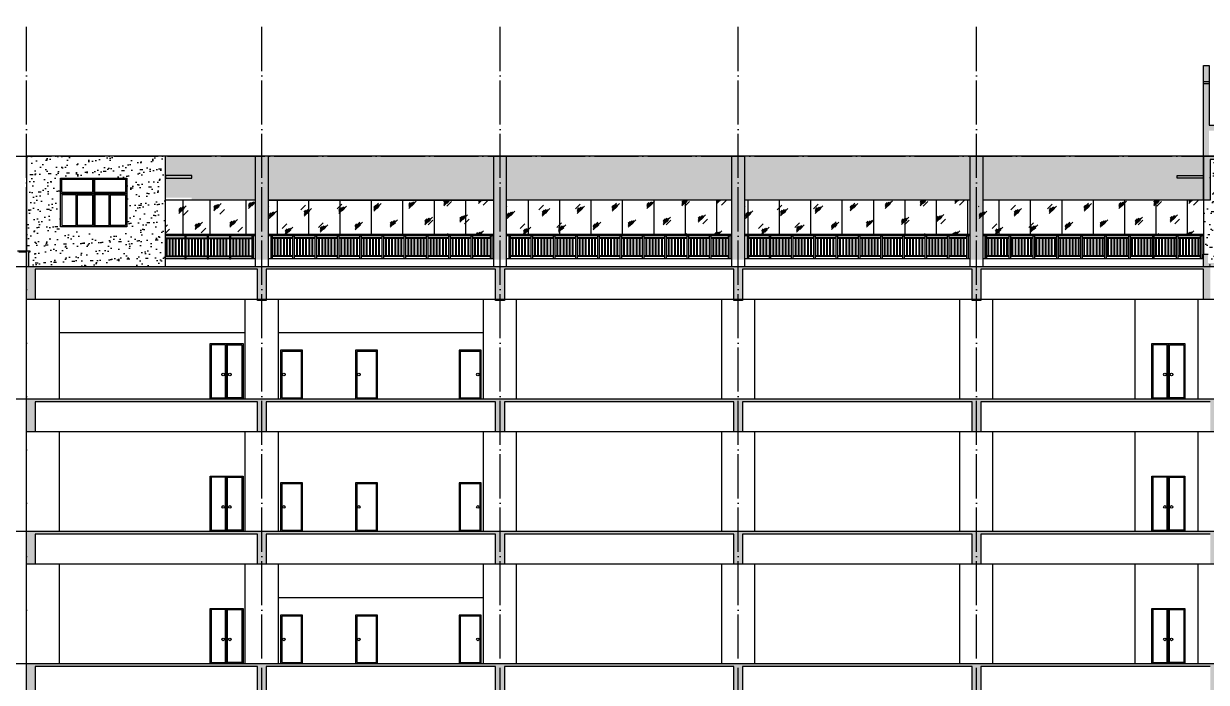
# Model space of a CAD drawing. Extents: x 6843040 to 15500510, y -6507076 to -4940511.
# Drawn here: x 7990571 to 8044196, y -5925153 to -5895306 of the extents above; entities that cross this region are included whole.
import ezdxf

# ---------------------------------------------------------------- set-up
doc = ezdxf.new("R2010")
doc.units = 0
doc.header["$LTSCALE"] = 1000
doc.header["$MEASUREMENT"] = 0
doc.linetypes.add('DASH', pattern=[0.35, 0.25, -0.1])
doc.linetypes.add('DOTE', pattern=[2.42, 2, -0.2, 0.02, -0.2])
for name, color, linetype in [('COLUMN', 10, 'Continuous'), ('DOTE', 8, 'DOTE'), ('E_LINE_1', 1, 'Continuous'), ('E_LINE_4', 5, 'Continuous'), ('E_LINE_5', 8, 'Continuous'), ('E_LINE_6', 11, 'Continuous'), ('plan-1', 40, 'Continuous'), ('PUB_HACTH', 8, 'Continuous'), ('RAIL', 163, 'Continuous'), ('WALL', 1, 'Continuous'), ('WINDOW', 4, 'Continuous')]:
    doc.layers.add(name, color=color, linetype=linetype)
pattern_1 = [(82.5, (0, 0), (-422.103955, 395.378137), [0, -456, 0, -510, 0, -487.5]), (52.5, (0, 0), (-223.241253, 974.09392), [0, -246, 0, -411, 0, -157.5]), (12.5, (-260.9, -260.9), (659.408782, 661.809715), [0, -150, 0, -540, 0, -705]), (2.5, (-260.9, -260.9), (451.51265, 823.878855), [0, -75, 0, -354, 0, -405])]

# ---------------------------------------------------------------- blocks, each defined once
blk = doc.blocks.new('z')
at = {"layer": 'E_LINE_4'}
for points in [[(7778397, -5908821), (7714122, -5908821)], [(7714122, -5913321), (7714122, -5908821)], [(7715622, -5913321), (7715622, -5908821)], [(7724047, -5913321), (7724047, -5908821)], [(7725547, -5913321), (7725547, -5908821)], [(7734847, -5913321), (7734847, -5908821)], [(7736347, -5913321), (7736347, -5908821)], [(7745647, -5913321), (7745647, -5908821)], [(7747147, -5913321), (7747147, -5908821)], [(7756447, -5913321), (7756447, -5908821)], [(7757947, -5913321), (7757947, -5908821)], [(7767247, -5913321), (7767247, -5908821)]]:
    blk.add_lwpolyline(points, dxfattribs=at)
blk = doc.blocks.new('m')
at = {"layer": 'E_LINE_6'}
for points in [[(7764397, -5923321), (7764397, -5918821)], [(7723197, -5920821), (7723197, -5923321)], [(7765897, -5920821), (7765897, -5923321)]]:
    blk.add_lwpolyline(points, dxfattribs=at)
for points in [[(7722447, -5923321), (7722447, -5920821), (7723947, -5920821), (7723947, -5923321)], [(7723147, -5920871), (7722497, -5920871), (7722497, -5923271), (7723147, -5923271)], [(7723247, -5920871), (7723897, -5920871), (7723897, -5923271), (7723247, -5923271)], [(7725647, -5923321), (7726647, -5923321), (7726647, -5921121), (7725647, -5921121)], [(7725697, -5923271), (7726597, -5923271), (7726597, -5921171), (7725697, -5921171)], [(7729047, -5923321), (7730047, -5923321), (7730047, -5921121), (7729047, -5921121)], [(7729097, -5923271), (7729997, -5923271), (7729997, -5921171), (7729097, -5921171)], [(7733747, -5923321), (7734747, -5923321), (7734747, -5921121), (7733747, -5921121)], [(7733797, -5923271), (7734697, -5923271), (7734697, -5921171), (7733797, -5921171)], [(7765147, -5923321), (7765147, -5920821), (7766647, -5920821), (7766647, -5923321)], [(7765847, -5920871), (7765197, -5920871), (7765197, -5923271), (7765847, -5923271)], [(7765947, -5920871), (7766597, -5920871), (7766597, -5923271), (7765947, -5923271)]]:
    blk.add_lwpolyline(points, close=True, dxfattribs=at)
for centre in [(7723047, -5922221), (7723347, -5922221), (7725797, -5922221), (7729197, -5922221), (7734597, -5922221), (7765747, -5922221), (7766047, -5922221)]:
    blk.add_circle(centre, 60, dxfattribs=at)
blk = doc.blocks.new('lg1')
at = {"layer": 'RAIL'}
for p, q in [((8181151, -6063316), (8180201, -6063316)), ((8181151, -6063346), (8180201, -6063346)), ((8181151, -6064126), (8180201, -6064126)), ((8181151, -6064156), (8180201, -6064156))]:
    blk.add_line(p, q, dxfattribs=at)
for points in [[(8180311, -6064126), (8180311, -6063346)], [(8180341, -6064126), (8180341, -6063346)], [(8180451, -6064126), (8180451, -6063346)], [(8180481, -6064126), (8180481, -6063346)], [(8180591, -6064126), (8180591, -6063346)], [(8180621, -6064126), (8180621, -6063346)], [(8180731, -6064126), (8180731, -6063346)], [(8180761, -6064126), (8180761, -6063346)], [(8180871, -6064126), (8180871, -6063346)], [(8180901, -6064126), (8180901, -6063346)], [(8181011, -6064126), (8181011, -6063346)], [(8181041, -6064126), (8181041, -6063346)]]:
    blk.add_lwpolyline(points, dxfattribs=at)
blk.add_lwpolyline([(8181151, -6063216), (8181211, -6063216), (8181211, -6064256), (8181151, -6064256)], close=True, dxfattribs=at)
blk = doc.blocks.new('lg2')
at = {"layer": 'RAIL'}
for p, q in [((8180141, -6063316), (8179191, -6063316)), ((8180141, -6063346), (8179191, -6063346)), ((8189091, -6063316), (8188281, -6063316)), ((8189091, -6063346), (8188281, -6063346)), ((8180141, -6064126), (8179191, -6064126)), ((8180141, -6064156), (8179191, -6064156)), ((8189091, -6064126), (8188281, -6064126)), ((8189091, -6064156), (8188281, -6064156))]:
    blk.add_line(p, q, dxfattribs=at)
for points in [[(8189231, -6063156), (8179031, -6063156)], [(8189231, -6063216), (8179031, -6063216)], [(8179131, -6063216), (8179131, -6064256)], [(8179191, -6063216), (8179191, -6064256)], [(8179301, -6064126), (8179301, -6063346)], [(8179331, -6064126), (8179331, -6063346)], [(8179441, -6064126), (8179441, -6063346)], [(8179471, -6064126), (8179471, -6063346)], [(8179581, -6064126), (8179581, -6063346)], [(8179611, -6064126), (8179611, -6063346)], [(8179721, -6064126), (8179721, -6063346)], [(8179751, -6064126), (8179751, -6063346)], [(8179861, -6064126), (8179861, -6063346)], [(8179891, -6064126), (8179891, -6063346)], [(8180001, -6064126), (8180001, -6063346)], [(8180031, -6064126), (8180031, -6063346)], [(8188391, -6064126), (8188391, -6063346)], [(8188421, -6064126), (8188421, -6063346)], [(8188531, -6064126), (8188531, -6063346)], [(8188561, -6064126), (8188561, -6063346)], [(8188671, -6064126), (8188671, -6063346)], [(8188701, -6064126), (8188701, -6063346)], [(8188811, -6064126), (8188811, -6063346)], [(8188841, -6064126), (8188841, -6063346)], [(8188951, -6064126), (8188951, -6063346)], [(8188981, -6064126), (8188981, -6063346)]]:
    blk.add_lwpolyline(points, dxfattribs=at)
for points in [[(8180141, -6063216), (8180201, -6063216), (8180201, -6064256), (8180141, -6064256)], [(8189091, -6063216), (8189151, -6063216), (8189151, -6064256), (8189091, -6064256)]]:
    blk.add_lwpolyline(points, close=True, dxfattribs=at)
at = {"layer": 'E_LINE_1'}
for p in [(0, 0), (1010, 0), (2020, 0), (3030, 0), (4040, 0), (5050, 0), (6060, 0), (7070, 0)]:
    blk.add_blockref('lg1', p, dxfattribs=at)
blk = doc.blocks.new('lg3')
at = {"layer": 'RAIL'}
for p, q in [((8174356, -6063316), (8175241, -6063316)), ((8174356, -6063346), (8175241, -6063346)), ((8177321, -6063316), (8178271, -6063316)), ((8177321, -6063346), (8178271, -6063346)), ((8174356, -6064126), (8175241, -6064126)), ((8174356, -6064156), (8175241, -6064156)), ((8177321, -6064126), (8178271, -6064126)), ((8177321, -6064156), (8178271, -6064156))]:
    blk.add_line(p, q, dxfattribs=at)
for points in [[(8178431, -6063156), (8174356, -6063156)], [(8178431, -6063216), (8174356, -6063216)], [(8174401, -6064126), (8174401, -6063346)], [(8174431, -6064126), (8174431, -6063346)], [(8174541, -6064126), (8174541, -6063346)], [(8174571, -6064126), (8174571, -6063346)], [(8174681, -6064126), (8174681, -6063346)], [(8174711, -6064126), (8174711, -6063346)], [(8174821, -6064126), (8174821, -6063346)], [(8174851, -6064126), (8174851, -6063346)], [(8174961, -6064126), (8174961, -6063346)], [(8174991, -6064126), (8174991, -6063346)], [(8175101, -6064126), (8175101, -6063346)], [(8175131, -6064126), (8175131, -6063346)], [(8177431, -6064126), (8177431, -6063346)], [(8177461, -6064126), (8177461, -6063346)], [(8177571, -6064126), (8177571, -6063346)], [(8177601, -6064126), (8177601, -6063346)], [(8177711, -6064126), (8177711, -6063346)], [(8177741, -6064126), (8177741, -6063346)], [(8177851, -6064126), (8177851, -6063346)], [(8177881, -6064126), (8177881, -6063346)], [(8177991, -6064126), (8177991, -6063346)], [(8178021, -6064126), (8178021, -6063346)], [(8178131, -6064126), (8178131, -6063346)], [(8178161, -6064126), (8178161, -6063346)], [(8178271, -6063216), (8178271, -6064256)], [(8178331, -6063216), (8178331, -6064256)]]:
    blk.add_lwpolyline(points, dxfattribs=at)
blk.add_lwpolyline([(8177321, -6063216), (8177261, -6063216), (8177261, -6064256), (8177321, -6064256)], close=True, dxfattribs=at)
at = {"layer": 'E_LINE_1', "xscale": -1}
for p in [(16356451, 0), (16357461, 0)]:
    blk.add_blockref('lg1', p, dxfattribs=at)

msp = doc.modelspace()

# ---------------------------------------------------------------- hatches: boundary and pattern name
at = {"layer": 'PUB_HACTH'}
h = msp.add_hatch(color=256, dxfattribs=at)
h.dxf.hatch_style = 1
h.paths.add_polyline_path([(8055121.1, -5897205.5), (8055371.1, -5897205.5), (8055371.1, -5902305.5), (8055071.1, -5902305.5), (8055071.1, -5901425.5), (8050771.1, -5901425.5), (8050771.1, -5902305.5), (8050371.1, -5902305.5), (8050371.1, -5901455.5), (8044371.1, -5901455.5), (8044371.1, -5903305.5), (8044071.1, -5903305.5), (8044067.3, -5901305.5), (8044071.1, -5897205.5), (8044321.1, -5897205.5), (8044321.1, -5899905.5), (8055121.1, -5899905.5)])
h.paths.add_polyline_path([(8044321.1, -5900155.5), (8044321.1, -5901305.5), (8055121.1, -5901305.5), (8055121.1, -5900155.5)], flags=16)
h = msp.add_hatch(dxfattribs=at)
h.set_pattern_fill('粉刷', color=256, scale=150, angle=45)
h.set_pattern_definition(pattern_1)
h.paths.add_polyline_path([(7993696.1, -5904505.5), (7992996.1, -5904505.5), (7992996.1, -5904755.5), (7993696.1, -5904755.5)], flags=16)
h.paths.add_polyline_path([(7994446.1, -5904505.5), (7993796.1, -5904505.5), (7993796.1, -5904755.5), (7994446.1, -5904755.5)], flags=16)
h.paths.add_polyline_path([(7995196.1, -5904505.5), (7994496.1, -5904505.5), (7994496.1, -5904755.5), (7995196.1, -5904755.5)], flags=16)
h.paths.add_polyline_path([(7995246.1, -5904505.5), (7992246.1, -5904505.5), (7992246.1, -5902305.5), (7995246.1, -5902305.5)], flags=16)
h.paths.add_polyline_path([(7990846.1, -5905605.5), (7990846.1, -5905665.5), (7990796.1, -5905665.5), (7990796.1, -5906305.5), (7996996.1, -5906305.5), (7996996.1, -5901305.5), (7990696.1, -5901305.5), (7990696.1, -5905065.5), (7990696.1, -5905605.5)])
h.paths.add_polyline_path([(7992946.1, -5904505.5), (7992296.1, -5904505.5), (7992296.1, -5904755.5), (7992946.1, -5904755.5)], flags=16)
h = msp.add_hatch(dxfattribs=at)
h.set_pattern_fill('粉刷', color=256, scale=150, angle=45)
h.set_pattern_definition(pattern_1)
h.paths.add_polyline_path([(8001071.1, -5901305.5), (7996996.1, -5901305.5), (7996996.1, -5903185.5), (7998196.1, -5903185.5), (7998196.1, -5903305.5), (8001071.1, -5903305.5)])
h.paths.add_polyline_path([(8001671.1, -5901305.5), (8001071.1, -5901305.5), (8001071.1, -5906005.5), (8001671.1, -5906005.5)])
h.paths.add_polyline_path([(8011871.1, -5901305.5), (8001671.1, -5901305.5), (8001671.1, -5903305.5), (8011871.1, -5903305.5)])
h.paths.add_polyline_path([(8012471.1, -5901305.5), (8011871.1, -5901305.5), (8011871.1, -5906005.5), (8012471.1, -5906005.5)])
h.paths.add_polyline_path([(8022671.1, -5901305.5), (8012471.1, -5901305.5), (8012471.1, -5903305.5), (8022671.1, -5903305.5)])
h.paths.add_polyline_path([(8023271.1, -5901305.5), (8022671.1, -5901305.5), (8022671.1, -5906005.5), (8023271.1, -5906005.5)])
h.paths.add_polyline_path([(8033471.1, -5901305.5), (8023271.1, -5901305.5), (8023271.1, -5903305.5), (8033471.1, -5903305.5)])
h.paths.add_polyline_path([(8034071.1, -5901305.5), (8033471.1, -5901305.5), (8033471.1, -5906005.5), (8034071.1, -5906005.5)])
h.paths.add_polyline_path([(8044067.3, -5901305.5), (8034071.1, -5901305.5), (8034071.1, -5903305.5), (8044071.1, -5903305.5)])
h = msp.add_hatch(dxfattribs=at)
h.set_pattern_fill('粉刷', color=256, scale=150, angle=45)
h.set_pattern_definition(pattern_1)
h.paths.add_polyline_path([(8045071.1, -5901455.5), (8044371.1, -5901455.5), (8044371.1, -5903305.5), (8044071.1, -5903305.5), (8044071.1, -5905755.5), (8044271.1, -5905755.5), (8044271.1, -5906305.5), (8045071.1, -5906305.5)])
h.paths.add_polyline_path([(8054771.1, -5901425.5), (8050771.1, -5901425.5), (8050771.1, -5902305.5), (8050371.1, -5902305.5), (8050371.1, -5901455.5), (8045071.1, -5901455.5), (8045071.1, -5903305.5), (8054771.1, -5903305.5)])
h.paths.add_polyline_path([(8055371.1, -5903305.5), (8055171.1, -5903305.5), (8055171.1, -5902305.5), (8055071.1, -5902305.5), (8055071.1, -5901425.5), (8054771.1, -5901425.5), (8054771.1, -5906305.5), (8055171.1, -5906305.5), (8055171.1, -5905955.5), (8055239, -5905951.7, 0.3123632), (8055256, -5905940), (8055256, -5904900.2, -0.236068), (8055246, -5904880.2, -1), (8055296, -5904880.2, -0.236068), (8055286, -5904900.2), (8055286, -5905940.2, 0.3091177), (8055303, -5905951.7), (8055371.1, -5905955.5)])
h = msp.add_hatch(color=256, dxfattribs=at)
h.dxf.hatch_style = 1
h.paths.add_polyline_path([(8044069.2, -5902305.5), (8042869.2, -5902305.5), (8042869.2, -5902185.5), (8044069.2, -5902185.5)])
h = msp.add_hatch(dxfattribs=at)
h.set_pattern_fill('玻璃1', color=256, scale=150, style=0)
h.set_pattern_definition([(45, (6855156, -1292613), (-734.82537, 734.82537), [336, -864]), (45, (6855300, -1292553), (-734.82537, 734.82537), [144, -1056]), (45, (6855156, -1292553), (-734.82537, 734.82537), [240, -960]), (45, (6855228, -1292613), (806.10173, -806.10173), [300, -900]), (45, (6855156, -1292673), (-734.82537, 734.82537), [480, -720]), (45, (6855156, -1292493), (-734.82537, 734.82537), [120, -1080])])
edge = h.paths.add_edge_path()
edge.add_line((8001071.1, -5904855.5), (8001071.1, -5903305.5))
edge.add_line((8001071.1, -5903305.5), (7996996.1, -5903305.5))
edge.add_line((7996996.1, -5903305.5), (7996996.1, -5904305.5))
edge.add_line((7996996.1, -5904855.5), (8001071.1, -5904855.5))
h = msp.add_hatch(dxfattribs=at)
h.set_pattern_fill('玻璃1', color=256, scale=150, style=0)
h.set_pattern_definition([(45, (0, 60), (-734.82537, 734.82537), [336, -864]), (45, (144, 120), (-734.82537, 734.82537), [144, -1056]), (45, (0, 120), (-734.82537, 734.82537), [240, -960]), (45, (72, 60), (806.10173, -806.10173), [300, -900]), (45, (0, 0), (-734.82537, 734.82537), [480, -720]), (45, (0, 180), (-734.82537, 734.82537), [120, -1080])])
h.paths.add_polyline_path([(8001671.1, -5903305.5), (8011871.1, -5903305.5), (8011871.1, -5904855.5), (8001671.1, -5904855.5)])
h = msp.add_hatch(dxfattribs=at)
h.set_pattern_fill('玻璃1', color=256, scale=150, style=0)
h.set_pattern_definition([(45, (10800, 60), (-734.82537, 734.82537), [336, -864]), (45, (10944, 120), (-734.82537, 734.82537), [144, -1056]), (45, (10800, 120), (-734.82537, 734.82537), [240, -960]), (45, (10872, 60), (806.10173, -806.10173), [300, -900]), (45, (10800, -2e-09), (-734.82537, 734.82537), [480, -720]), (45, (10800, 180), (-734.82537, 734.82537), [120, -1080])])
h.paths.add_polyline_path([(8012471.1, -5903305.5), (8022671.1, -5903305.5), (8022671.1, -5904855.5), (8012471.1, -5904855.5)])
h = msp.add_hatch(dxfattribs=at)
h.set_pattern_fill('玻璃1', color=256, scale=150, style=0)
h.set_pattern_definition([(45, (21600, 63.9), (-734.82537, 734.82537), [336, -864]), (45, (21744, 123.9), (-734.82537, 734.82537), [144, -1056]), (45, (21600, 123.9), (-734.82537, 734.82537), [240, -960]), (45, (21672, 63.9), (806.10173, -806.10173), [300, -900]), (45, (21600, 3.9), (-734.82537, 734.82537), [480, -720]), (45, (21600, 183.9), (-734.82537, 734.82537), [120, -1080])])
h.paths.add_polyline_path([(8023271.1, -5903301.6), (8033471.1, -5903301.6), (8033471.1, -5904851.6), (8023271.1, -5904851.6)])
h = msp.add_hatch(dxfattribs=at)
h.set_pattern_fill('玻璃1', color=256, scale=150, style=0)
h.set_pattern_definition([(45, (32200, 60), (-734.82537, 734.82537), [336, -864]), (45, (32344, 120), (-734.82537, 734.82537), [144, -1056]), (45, (32200, 120), (-734.82537, 734.82537), [240, -960]), (45, (32272, 60), (806.10173, -806.10173), [300, -900]), (45, (32200, 0), (-734.82537, 734.82537), [480, -720]), (45, (32200, 180), (-734.82537, 734.82537), [120, -1080])])
h.paths.add_polyline_path([(8033871.1, -5903305.5), (8044071.1, -5903305.5), (8044071.1, -5904855.5), (8033871.1, -5904855.5)])
h = msp.add_hatch(color=256, dxfattribs=at)
h.dxf.hatch_style = 1
h.paths.add_polyline_path([(8044071.1, -5906435.5), (8033971.1, -5906435.5), (8033971.1, -5907845.5), (8033571.1, -5907845.5), (8033571.1, -5906435.5), (8023171.1, -5906435.5), (8023171.1, -5907845.5), (8022771.1, -5907845.5), (8022771.1, -5906435.5), (8012371.1, -5906435.5), (8012371.1, -5907845.5), (8011971.1, -5907845.5), (8011971.1, -5906435.5), (8001571.1, -5906435.5), (8001571.1, -5907845.5), (8001171.1, -5907845.5), (8001171.1, -5906435.5), (7991096.1, -5906435.5), (7991096.1, -5907805.5), (7990696.1, -5907805.5), (7990696.1, -5905665.5), (7990346.1, -5905665.5), (7990286.1, -5905665.5), (7990286.1, -5905605.5), (7990846.1, -5905605.5), (7990846.1, -5905665.5), (7990796.1, -5905665.5), (7990796.1, -5906305.5), (8044071.1, -5906305.5), (8044071.1, -5905755.5), (8044271.1, -5905755.5), (8044271.1, -5906155.5), (8055171.1, -5906155.5), (8055171.1, -5905955.5), (8055371.1, -5905955.5), (8055371.1, -5908145.5), (8054971.1, -5908145.5), (8054971.1, -5906285.5), (8044371.1, -5906285.5), (8044371.1, -5907805.5), (8044071.1, -5907805.5)])
h = msp.add_hatch(color=256, dxfattribs=at)
h.dxf.hatch_style = 1
h.paths.add_polyline_path([(8055371.1, -5912305.5), (8055371.1, -5913805.5), (8054971.1, -5913805.5), (8054971.1, -5912435.5), (8044771.1, -5912435.5), (8044771.1, -5913805.5), (8044371.1, -5913805.5), (8044371.1, -5912435.5), (8033971.1, -5912435.5), (8033971.1, -5913805.5), (8033571.1, -5913805.5), (8033571.1, -5912435.5), (8023171.1, -5912435.5), (8023171.1, -5913805.5), (8022771.1, -5913805.5), (8022771.1, -5912435.5), (8012371.1, -5912435.5), (8012371.1, -5913805.5), (8011971.1, -5913805.5), (8011971.1, -5912435.5), (8001571.1, -5912435.5), (8001571.1, -5913805.5), (8001171.1, -5913805.5), (8001171.1, -5912435.5), (7991096.1, -5912435.5), (7991096.1, -5913805.5), (7990696.1, -5913805.5), (7990696.1, -5912305.5)])
edge = h.paths.add_edge_path()
edge.add_line((7930571.1, -5918305.5), (7930571.1, -5913805.5))
edge = h.paths.add_edge_path()
edge.add_line((7926171.1, -5913805.5), (7990446.1, -5913805.5))
edge = h.paths.add_edge_path()
edge.add_line((8043821.1, -5918305.5), (8043821.1, -5913805.5))
edge = h.paths.add_edge_path()
edge.add_line((8045321.1, -5918305.5), (8045321.1, -5913805.5))
edge = h.paths.add_edge_path(flags=16)
edge.add_line((8054971.1, -5913805.5), (7990696.1, -5913805.5))
edge = h.paths.add_edge_path()
edge.add_line((8033021.1, -5918305.5), (8033021.1, -5913805.5))
edge = h.paths.add_edge_path()
edge.add_line((8034521.1, -5918305.5), (8034521.1, -5913805.5))
edge = h.paths.add_edge_path()
edge.add_line((8022221.1, -5918305.5), (8022221.1, -5913805.5))
edge = h.paths.add_edge_path()
edge.add_line((8023721.1, -5918305.5), (8023721.1, -5913805.5))
edge = h.paths.add_edge_path()
edge.add_line((8011421.1, -5918305.5), (8011421.1, -5913805.5))
edge = h.paths.add_edge_path()
edge.add_line((8012921.1, -5918305.5), (8012921.1, -5913805.5))
edge = h.paths.add_edge_path()
edge.add_line((8000621.1, -5918305.5), (8000621.1, -5913805.5))
edge = h.paths.add_edge_path()
edge.add_line((8002121.1, -5918305.5), (8002121.1, -5913805.5))
edge = h.paths.add_edge_path()
edge.add_line((7990696.1, -5918305.5), (7990696.1, -5913805.5))
edge = h.paths.add_edge_path()
edge.add_line((7992196.1, -5918305.5), (7992196.1, -5913805.5))
edge = h.paths.add_edge_path()
edge.add_line((7988946.1, -5918305.5), (7988946.1, -5913805.5))
edge = h.paths.add_edge_path()
edge.add_line((7990446.1, -5918305.5), (7990446.1, -5913805.5))
edge = h.paths.add_edge_path()
edge.add_line((7979021.1, -5918305.5), (7979021.1, -5913805.5))
edge = h.paths.add_edge_path()
edge.add_line((7980521.1, -5918305.5), (7980521.1, -5913805.5))
edge = h.paths.add_edge_path()
edge.add_line((7968221.1, -5918305.5), (7968221.1, -5913805.5))
edge = h.paths.add_edge_path()
edge.add_line((7969721.1, -5918305.5), (7969721.1, -5913805.5))
edge = h.paths.add_edge_path()
edge.add_line((7957421.1, -5918305.5), (7957421.1, -5913805.5))
edge = h.paths.add_edge_path()
edge.add_line((7958921.1, -5918305.5), (7958921.1, -5913805.5))
edge = h.paths.add_edge_path()
edge.add_line((7946621.1, -5918305.5), (7946621.1, -5913805.5))
edge = h.paths.add_edge_path()
edge.add_line((7948121.1, -5918305.5), (7948121.1, -5913805.5))
edge = h.paths.add_edge_path()
edge.add_line((7935821.1, -5918305.5), (7935821.1, -5913805.5))
edge = h.paths.add_edge_path()
edge.add_line((7937321.1, -5918305.5), (7937321.1, -5913805.5))
edge = h.paths.add_edge_path()
edge.add_line((8053871.1, -5918305.5), (8053871.1, -5913805.5))
edge = h.paths.add_edge_path()
edge.add_line((8055371.1, -5918305.5), (8055371.1, -5913805.5))
h.paths.add_polyline_path([(8055371.1, -5918305.5), (8055371.1, -5918455.5), (8056671.1, -5918455.5), (8056671.1, -5918105.5), (8056871.1, -5918105.5), (8056871.1, -5920305.5), (8056571.1, -5920305.5), (8056571.1, -5918585.5), (8055371.1, -5918585.5), (8055371.1, -5919805.5), (8054971.1, -5919805.5), (8054971.1, -5918435.5), (8044771.1, -5918435.5), (8044771.1, -5919805.5), (8044371.1, -5919805.5), (8044371.1, -5918435.5), (8033971.1, -5918435.5), (8033971.1, -5919805.5), (8033571.1, -5919805.5), (8033571.1, -5918435.5), (8023171.1, -5918435.5), (8023171.1, -5919805.5), (8022771.1, -5919805.5), (8022771.1, -5918435.5), (8012371.1, -5918435.5), (8012371.1, -5919805.5), (8011971.1, -5919805.5), (8011971.1, -5918435.5), (8001571.1, -5918435.5), (8001571.1, -5919805.5), (8001171.1, -5919805.5), (8001171.1, -5918435.5), (7991096.1, -5918435.5), (7991096.1, -5919805.5), (7990696.1, -5919805.5), (7990696.1, -5918305.5)])
h.paths.add_polyline_path([(8056371.1, -5924305.5), (8056671.1, -5924305.5), (8056671.1, -5925305.5), (8056371.1, -5925305.5), (8056371.1, -5924435.5), (8055371.1, -5924435.5), (8055371.1, -5925805.5), (8054971.1, -5925805.5), (8054971.1, -5924435.5), (8044771.1, -5924435.5), (8044771.1, -5925805.5), (8044371.1, -5925805.5), (8044371.1, -5924435.5), (8033971.1, -5924435.5), (8033971.1, -5925805.5), (8033571.1, -5925805.5), (8033571.1, -5924435.5), (8023171.1, -5924435.5), (8023171.1, -5925805.5), (8022771.1, -5925805.5), (8022771.1, -5924435.5), (8012371.1, -5924435.5), (8012371.1, -5925805.5), (8011971.1, -5925805.5), (8011971.1, -5924435.5), (8001571.1, -5924435.5), (8001571.1, -5925805.5), (8001171.1, -5925805.5), (8001171.1, -5924435.5), (7991096.1, -5924435.5), (7991096.1, -5925805.5), (7990696.1, -5925805.5), (7990696.1, -5924305.5)])
h.paths.add_polyline_path([(8056371.1, -5930305.5), (8056671.1, -5930305.5), (8056671.1, -5931305.5), (8056371.1, -5931305.5), (8056371.1, -5930435.5), (8055371.1, -5930435.5), (8055371.1, -5931805.5), (8054971.1, -5931805.5), (8054971.1, -5930435.5), (8044771.1, -5930435.5), (8044771.1, -5931805.5), (8044371.1, -5931805.5), (8044371.1, -5930435.5), (8033971.1, -5930435.5), (8033971.1, -5931805.5), (8033571.1, -5931805.5), (8033571.1, -5930435.5), (8023171.1, -5930435.5), (8023171.1, -5931805.5), (8022771.1, -5931805.5), (8022771.1, -5930435.5), (8012371.1, -5930435.5), (8012371.1, -5931805.5), (8011971.1, -5931805.5), (8011971.1, -5930435.5), (8001571.1, -5930435.5), (8001571.1, -5931805.5), (8001171.1, -5931805.5), (8001171.1, -5930435.5), (7991096.1, -5930435.5), (7991096.1, -5931805.5), (7990696.1, -5931805.5), (7990696.1, -5930305.5)])
h.paths.add_polyline_path([(7990696.1, -5936305.5), (8056671.1, -5936305.5), (8056671.1, -5936105.5), (8056871.1, -5936105.5), (8056871.1, -5937805.5), (8056671.1, -5937805.5), (8056671.1, -5936435.5), (8055371.1, -5936435.5), (8055371.1, -5937805.5), (8054971.1, -5937805.5), (8054971.1, -5936435.5), (8044771.1, -5936435.5), (8044771.1, -5937805.5), (8044371.1, -5937805.5), (8044371.1, -5936435.5), (8033971.1, -5936435.5), (8033971.1, -5937805.5), (8033571.1, -5937805.5), (8033571.1, -5936435.5), (8023171.1, -5936435.5), (8023171.1, -5937805.5), (8022771.1, -5937805.5), (8022771.1, -5936435.5), (8012371.1, -5936435.5), (8012371.1, -5937805.5), (8011971.1, -5937805.5), (8011971.1, -5936435.5), (8001571.1, -5936435.5), (8001571.1, -5937805.5), (8001171.1, -5937805.5), (8001171.1, -5936435.5), (7991096.1, -5936435.5), (7991096.1, -5937805.5), (7990696.1, -5937805.5)])

# ---------------------------------------------------------------- linework, layer by layer
msp.add_lwpolyline([(7995246.1, -5904505.5), (7992246.1, -5904505.5), (7992246.1, -5902305.5), (7995246.1, -5902305.5)], close=True)
at = {"layer": 'COLUMN'}
for points in [[(8044070.8, -5897505.5), (8044070.8, -5897505.5)], [(8044371.1, -5912435.5), (8033971.1, -5912435.5), (8033971.1, -5913805.5), (8033571.1, -5913805.5), (8033571.1, -5912435.5), (8023171.1, -5912435.5), (8023171.1, -5913805.5), (8022771.1, -5913805.5), (8022771.1, -5912435.5), (8012371.1, -5912435.5), (8012371.1, -5913805.5), (8011971.1, -5913805.5), (8011971.1, -5912435.5), (8001571.1, -5912435.5), (8001571.1, -5913805.5), (8001171.1, -5913805.5), (8001171.1, -5912435.5), (7991096.1, -5912435.5), (7991096.1, -5913805.5), (7990696.1, -5913805.5), (7990696.1, -5912305.5), (8055371.1, -5912305.5)], [(8044371.1, -5918435.5), (8033971.1, -5918435.5), (8033971.1, -5919805.5), (8033571.1, -5919805.5), (8033571.1, -5918435.5), (8023171.1, -5918435.5), (8023171.1, -5919805.5), (8022771.1, -5919805.5), (8022771.1, -5918435.5), (8012371.1, -5918435.5), (8012371.1, -5919805.5), (8011971.1, -5919805.5), (8011971.1, -5918435.5), (8001571.1, -5918435.5), (8001571.1, -5919805.5), (8001171.1, -5919805.5), (8001171.1, -5918435.5), (7991096.1, -5918435.5), (7991096.1, -5919805.5), (7990696.1, -5919805.5), (7990696.1, -5918305.5), (8055371.1, -5918305.5)], [(8044371.1, -5924435.5), (8033971.1, -5924435.5), (8033971.1, -5925805.5), (8033571.1, -5925805.5), (8033571.1, -5924435.5), (8023171.1, -5924435.5), (8023171.1, -5925805.5), (8022771.1, -5925805.5), (8022771.1, -5924435.5), (8012371.1, -5924435.5), (8012371.1, -5925805.5), (8011971.1, -5925805.5), (8011971.1, -5924435.5), (8001571.1, -5924435.5), (8001571.1, -5925805.5), (8001171.1, -5925805.5), (8001171.1, -5924435.5), (7991096.1, -5924435.5), (7991096.1, -5925805.5), (7990696.1, -5925805.5), (7990696.1, -5924305.5), (8056371.1, -5924305.5)]]:
    msp.add_lwpolyline(points, dxfattribs=at)
at = {"layer": 'DOTE'}
for p, q in [((7990696.1, -5950696.1), (7990696.1, -5895305.5)), ((8001371.1, -5950696.1), (8001371.1, -5895305.5)), ((8012171.1, -5950696.1), (8012171.1, -5895305.5)), ((8022971.1, -5950696.1), (8022971.1, -5895305.5)), ((8033771.1, -5950696.1), (8033771.1, -5895305.5)), ((7917230.6, -5901305.5), (8060198.7, -5901305.5)), ((7917230.6, -5906305.5), (8060198.7, -5906305.5)), ((7917230.6, -5912305.5), (8060198.7, -5912305.5)), ((7917230.6, -5918305.5), (8060198.7, -5918305.5)), ((7917230.6, -5924305.5), (8060198.7, -5924305.5))]:
    msp.add_line(p, q, dxfattribs=at)
at = {"layer": 'E_LINE_1'}
msp.add_lwpolyline([(8055121.1, -5897205.5), (8055371.1, -5897205.5), (8055371.1, -5902305.5), (8055071.1, -5902305.5), (8055071.1, -5901425.5), (8050771.1, -5901425.5), (8050771.1, -5902305.5), (8050371.1, -5902305.5), (8050371.1, -5901455.5), (8044371.1, -5901455.5), (8044371.1, -5903305.5), (8044071.1, -5903305.5), (8044067.3, -5901305.5), (8044071.1, -5897205.5), (8044321.1, -5897205.5), (8044321.1, -5899905.5), (8055121.1, -5899905.5)], close=True, dxfattribs=at)
for points in [[(7990286.1, -5905605.5), (7990846.1, -5905605.5), (7990846.1, -5905665.5), (7990796.1, -5905665.5), (7990796.1, -5906305.5), (8044071.1, -5906305.5), (8044071.1, -5905755.5), (8044271.1, -5905755.5)], [(8044371.1, -5907805.5), (8044071.1, -5907805.5), (8044071.1, -5906435.5), (8033971.1, -5906435.5), (8033971.1, -5907845.5), (8033571.1, -5907845.5), (8033571.1, -5906435.5), (8023171.1, -5906435.5), (8023171.1, -5907845.5), (8022771.1, -5907845.5), (8022771.1, -5906435.5), (8012371.1, -5906435.5), (8012371.1, -5907845.5), (8011971.1, -5907845.5), (8011971.1, -5906435.5), (8001571.1, -5906435.5), (8001571.1, -5907845.5), (8001171.1, -5907845.5), (8001171.1, -5906435.5), (7991096.1, -5906435.5), (7991096.1, -5907805.5), (7990696.1, -5907805.5), (7990696.1, -5905665.5), (7990346.1, -5905665.5)]]:
    msp.add_lwpolyline(points, dxfattribs=at)
at = {"layer": 'E_LINE_4'}
msp.add_lwpolyline([(7996996.1, -5906305.5), (7996996.1, -5901305.5), (7990696.1, -5901305.5), (7990696.1, -5905605.5)], dxfattribs=at)
msp.add_lwpolyline([(7996996.1, -5902305.5), (7998196.1, -5902305.5), (7998196.1, -5902185.5), (7996996.1, -5902185.5)], close=True, dxfattribs=at)
at = {"layer": 'E_LINE_5'}
for points in [[(8055171.1, -5901305.5), (7996996.1, -5901305.5)], [(8045071.1, -5906155.5), (8045071.1, -5901305.5), (8044071.1, -5901305.5), (8044071.1, -5905755.5)], [(8001071.1, -5903305.5), (7996996.1, -5903305.5)], [(7997810.5, -5904855.5), (7997810.5, -5903305.5)], [(7999033.6, -5904855.5), (7999033.6, -5903305.5)], [(8000656.3, -5904855.5), (8000656.3, -5903305.5)], [(8011871.1, -5903305.5), (8001671.1, -5903305.5)], [(8002079.2, -5904855.5), (8002079.2, -5903305.5)], [(8003502.1, -5904855.5), (8003502.1, -5903305.5)], [(8004925, -5904855.5), (8004925, -5903305.5)], [(8006347.9, -5904855.5), (8006347.9, -5903305.5)], [(8007770.8, -5904855.5), (8007770.8, -5903305.5)], [(8009193.7, -5904855.5), (8009193.7, -5903305.5)], [(8010616.5, -5904855.5), (8010616.5, -5903305.5)], [(8022671.1, -5903305.5), (8012471.1, -5903305.5)], [(8013462.3, -5904855.5), (8013462.3, -5903305.5)], [(8014885.2, -5904855.5), (8014885.2, -5903305.5)], [(8016308.1, -5904855.5), (8016308.1, -5903305.5)], [(8017731, -5904855.5), (8017731, -5903305.5)], [(8019153.9, -5904855.5), (8019153.9, -5903305.5)], [(8020576.8, -5904855.5), (8020576.8, -5903305.5)], [(8021999.7, -5904855.5), (8021999.7, -5903305.5)], [(8033471.1, -5903305.5), (8023271.1, -5903305.5)], [(8023422.5, -5904855.5), (8023422.5, -5903305.5)], [(8024845.4, -5904855.5), (8024845.4, -5903305.5)], [(8026268.3, -5904855.5), (8026268.3, -5903305.5)], [(8027691.2, -5904855.5), (8027691.2, -5903305.5)], [(8029114.1, -5904855.5), (8029114.1, -5903305.5)], [(8030537, -5904855.5), (8030537, -5903305.5)], [(8031959.9, -5904855.5), (8031959.9, -5903305.5)], [(8033382.8, -5904855.5), (8033382.8, -5903305.5)], [(8044071.1, -5903305.5), (8034071.1, -5903305.5)], [(8034805.7, -5904855.5), (8034805.7, -5903305.5)], [(8036228.5, -5904855.5), (8036228.5, -5903305.5)], [(8037651.4, -5904855.5), (8037651.4, -5903305.5)], [(8039074.3, -5904855.5), (8039074.3, -5903305.5)], [(8040497.2, -5904855.5), (8040497.2, -5903305.5)], [(8041920.1, -5904855.5), (8041920.1, -5903305.5)], [(8043343, -5904855.5), (8043343, -5903305.5)], [(7990696.1, -5905905.5), (7990696.1, -5904505.5)], [(8001071.1, -5905955.5), (7996996.1, -5905955.5)], [(8011871.1, -5905955.5), (8001671.1, -5905955.5)], [(8022671.1, -5905955.5), (8012471.1, -5905955.5)], [(8033471.1, -5905955.5), (8023271.1, -5905955.5)], [(8044071.1, -5905955.5), (8034071.1, -5905955.5)]]:
    msp.add_lwpolyline(points, dxfattribs=at)
for points in [[(8001071.1, -5906305.5), (8001671.1, -5906305.5), (8001671.1, -5901305.5), (8001071.1, -5901305.5)], [(8011871.1, -5906305.5), (8012471.1, -5906305.5), (8012471.1, -5901305.5), (8011871.1, -5901305.5)], [(8022671.1, -5906305.5), (8023271.1, -5906305.5), (8023271.1, -5901305.5), (8022671.1, -5901305.5)], [(8033471.1, -5906305.5), (8034071.1, -5906305.5), (8034071.1, -5901305.5), (8033471.1, -5901305.5)]]:
    msp.add_lwpolyline(points, close=True, dxfattribs=at)
at = {"layer": 'E_LINE_5', "linetype": 'DASH'}
msp.add_lwpolyline([(8011871.1, -5905465.5), (8011871.1, -5905955.5)], dxfattribs=at)
at = {"layer": 'E_LINE_6'}
for points in [[(7992196.1, -5909305.5), (8000621.1, -5909305.5)], [(8002121.1, -5909305.5), (8011421.1, -5909305.5)], [(8002121.1, -5921305.5), (8011421.1, -5921305.5)]]:
    msp.add_lwpolyline(points, dxfattribs=at)
at = {"layer": 'plan-1'}
msp.add_lwpolyline([(8044070.7, -5897925.6), (8044321.1, -5897925.6), (8044321.1, -5898025.5), (8044070.7, -5898025.5)], close=True, dxfattribs=at)
at = {"layer": 'PUB_HACTH'}
msp.add_lwpolyline([(8001671.1, -5903305.5), (8011871.1, -5903305.5), (8011871.1, -5904855.5), (8001671.1, -5904855.5)], close=True, dxfattribs=at)
at = {"layer": 'RAIL'}
for p, q in [((8035255.5, -5905015.5), (8034231.1, -5905015.5)), ((8035255.5, -5905045.5), (8034231.1, -5905045.5)), ((8036340, -5905015.5), (8035315.5, -5905015.5)), ((8036340, -5905045.5), (8035315.5, -5905045.5)), ((8037424.4, -5905015.5), (8036400, -5905015.5)), ((8037424.4, -5905045.5), (8036400, -5905045.5)), ((8038508.9, -5905015.5), (8037484.4, -5905015.5)), ((8038508.9, -5905045.5), (8037484.4, -5905045.5)), ((8039593.3, -5905015.5), (8038568.9, -5905015.5)), ((8039593.3, -5905045.5), (8038568.9, -5905045.5)), ((8040677.8, -5905015.5), (8039653.3, -5905015.5)), ((8040677.8, -5905045.5), (8039653.3, -5905045.5)), ((8041762.2, -5905015.5), (8040737.8, -5905015.5)), ((8041762.2, -5905045.5), (8040737.8, -5905045.5)), ((8042846.7, -5905015.5), (8041822.2, -5905015.5)), ((8042846.7, -5905045.5), (8041822.2, -5905045.5)), ((8043931.1, -5905015.5), (8042906.7, -5905015.5)), ((8043931.1, -5905045.5), (8042906.7, -5905045.5)), ((8035255.5, -5905825.5), (8034231.1, -5905825.5)), ((8035255.5, -5905855.5), (8034231.1, -5905855.5)), ((8036340, -5905825.5), (8035315.5, -5905825.5)), ((8036340, -5905855.5), (8035315.5, -5905855.5)), ((8037424.4, -5905825.5), (8036400, -5905825.5)), ((8037424.4, -5905855.5), (8036400, -5905855.5)), ((8038508.9, -5905825.5), (8037484.4, -5905825.5)), ((8038508.9, -5905855.5), (8037484.4, -5905855.5)), ((8039593.3, -5905825.5), (8038568.9, -5905825.5)), ((8039593.3, -5905855.5), (8038568.9, -5905855.5)), ((8040677.8, -5905825.5), (8039653.3, -5905825.5)), ((8040677.8, -5905855.5), (8039653.3, -5905855.5)), ((8041762.2, -5905825.5), (8040737.8, -5905825.5)), ((8041762.2, -5905855.5), (8040737.8, -5905855.5)), ((8042846.7, -5905825.5), (8041822.2, -5905825.5)), ((8042846.7, -5905855.5), (8041822.2, -5905855.5)), ((8043931.1, -5905825.5), (8042906.7, -5905825.5)), ((8043931.1, -5905855.5), (8042906.7, -5905855.5))]:
    msp.add_line(p, q, dxfattribs=at)
for points in [[(8044071.1, -5904855.5), (8034071.1, -5904855.5)], [(8044071.1, -5904855.5), (8034071.1, -5904855.5)], [(8044071.1, -5904915.5), (8034071.1, -5904915.5)], [(8044071.1, -5904915.5), (8034071.1, -5904915.5)], [(8034171.1, -5904915.5), (8034171.1, -5905955.5)], [(8034231.1, -5904915.5), (8034231.1, -5905955.5)], [(8034311.1, -5905825.5), (8034311.1, -5905045.5)], [(8034341.1, -5905825.5), (8034341.1, -5905045.5)], [(8034451.1, -5905825.5), (8034451.1, -5905045.5)], [(8034481.1, -5905825.5), (8034481.1, -5905045.5)], [(8034591.1, -5905825.5), (8034591.1, -5905045.5)], [(8034621.1, -5905825.5), (8034621.1, -5905045.5)], [(8034731.1, -5905825.5), (8034731.1, -5905045.5)], [(8034761.1, -5905825.5), (8034761.1, -5905045.5)], [(8034871.1, -5905825.5), (8034871.1, -5905045.5)], [(8034901.1, -5905825.5), (8034901.1, -5905045.5)], [(8035011.1, -5905825.5), (8035011.1, -5905045.5)], [(8035041.1, -5905825.5), (8035041.1, -5905045.5)], [(8035151.1, -5905825.5), (8035151.1, -5905045.5)], [(8035181.1, -5905825.5), (8035181.1, -5905045.5)], [(8035395.5, -5905825.5), (8035395.5, -5905045.5)], [(8035425.5, -5905825.5), (8035425.5, -5905045.5)], [(8035535.5, -5905825.5), (8035535.5, -5905045.5)], [(8035565.5, -5905825.5), (8035565.5, -5905045.5)], [(8035675.5, -5905825.5), (8035675.5, -5905045.5)], [(8035705.5, -5905825.5), (8035705.5, -5905045.5)], [(8035815.5, -5905825.5), (8035815.5, -5905045.5)], [(8035845.5, -5905825.5), (8035845.5, -5905045.5)], [(8035955.5, -5905825.5), (8035955.5, -5905045.5)], [(8035985.5, -5905825.5), (8035985.5, -5905045.5)], [(8036095.5, -5905825.5), (8036095.5, -5905045.5)], [(8036125.5, -5905825.5), (8036125.5, -5905045.5)], [(8036235.5, -5905825.5), (8036235.5, -5905045.5)], [(8036265.5, -5905825.5), (8036265.5, -5905045.5)], [(8036480, -5905825.5), (8036480, -5905045.5)], [(8036510, -5905825.5), (8036510, -5905045.5)], [(8036620, -5905825.5), (8036620, -5905045.5)], [(8036650, -5905825.5), (8036650, -5905045.5)], [(8036760, -5905825.5), (8036760, -5905045.5)], [(8036790, -5905825.5), (8036790, -5905045.5)], [(8036900, -5905825.5), (8036900, -5905045.5)], [(8036930, -5905825.5), (8036930, -5905045.5)], [(8037040, -5905825.5), (8037040, -5905045.5)], [(8037070, -5905825.5), (8037070, -5905045.5)], [(8037180, -5905825.5), (8037180, -5905045.5)], [(8037210, -5905825.5), (8037210, -5905045.5)], [(8037320, -5905825.5), (8037320, -5905045.5)], [(8037350, -5905825.5), (8037350, -5905045.5)], [(8037564.4, -5905825.5), (8037564.4, -5905045.5)], [(8037594.4, -5905825.5), (8037594.4, -5905045.5)], [(8037704.4, -5905825.5), (8037704.4, -5905045.5)], [(8037734.4, -5905825.5), (8037734.4, -5905045.5)], [(8037844.4, -5905825.5), (8037844.4, -5905045.5)], [(8037874.4, -5905825.5), (8037874.4, -5905045.5)], [(8037984.4, -5905825.5), (8037984.4, -5905045.5)], [(8038014.4, -5905825.5), (8038014.4, -5905045.5)], [(8038124.4, -5905825.5), (8038124.4, -5905045.5)], [(8038154.4, -5905825.5), (8038154.4, -5905045.5)], [(8038264.4, -5905825.5), (8038264.4, -5905045.5)], [(8038294.4, -5905825.5), (8038294.4, -5905045.5)], [(8038404.4, -5905825.5), (8038404.4, -5905045.5)], [(8038434.4, -5905825.5), (8038434.4, -5905045.5)], [(8038648.9, -5905825.5), (8038648.9, -5905045.5)], [(8038678.9, -5905825.5), (8038678.9, -5905045.5)], [(8038788.9, -5905825.5), (8038788.9, -5905045.5)], [(8038818.9, -5905825.5), (8038818.9, -5905045.5)], [(8038928.9, -5905825.5), (8038928.9, -5905045.5)], [(8038958.9, -5905825.5), (8038958.9, -5905045.5)], [(8039068.9, -5905825.5), (8039068.9, -5905045.5)], [(8039098.9, -5905825.5), (8039098.9, -5905045.5)], [(8039208.9, -5905825.5), (8039208.9, -5905045.5)], [(8039238.9, -5905825.5), (8039238.9, -5905045.5)], [(8039348.9, -5905825.5), (8039348.9, -5905045.5)], [(8039378.9, -5905825.5), (8039378.9, -5905045.5)], [(8039488.9, -5905825.5), (8039488.9, -5905045.5)], [(8039518.9, -5905825.5), (8039518.9, -5905045.5)], [(8039733.3, -5905825.5), (8039733.3, -5905045.5)], [(8039763.3, -5905825.5), (8039763.3, -5905045.5)], [(8039873.3, -5905825.5), (8039873.3, -5905045.5)], [(8039903.3, -5905825.5), (8039903.3, -5905045.5)], [(8040013.3, -5905825.5), (8040013.3, -5905045.5)], [(8040043.3, -5905825.5), (8040043.3, -5905045.5)], [(8040153.3, -5905825.5), (8040153.3, -5905045.5)], [(8040183.3, -5905825.5), (8040183.3, -5905045.5)], [(8040293.3, -5905825.5), (8040293.3, -5905045.5)], [(8040323.3, -5905825.5), (8040323.3, -5905045.5)], [(8040433.3, -5905825.5), (8040433.3, -5905045.5)], [(8040463.3, -5905825.5), (8040463.3, -5905045.5)], [(8040573.3, -5905825.5), (8040573.3, -5905045.5)], [(8040603.3, -5905825.5), (8040603.3, -5905045.5)], [(8040817.8, -5905825.5), (8040817.8, -5905045.5)], [(8040847.8, -5905825.5), (8040847.8, -5905045.5)], [(8040957.8, -5905825.5), (8040957.8, -5905045.5)], [(8040987.8, -5905825.5), (8040987.8, -5905045.5)], [(8041097.8, -5905825.5), (8041097.8, -5905045.5)], [(8041127.8, -5905825.5), (8041127.8, -5905045.5)], [(8041237.8, -5905825.5), (8041237.8, -5905045.5)], [(8041267.8, -5905825.5), (8041267.8, -5905045.5)], [(8041377.8, -5905825.5), (8041377.8, -5905045.5)], [(8041407.8, -5905825.5), (8041407.8, -5905045.5)], [(8041517.8, -5905825.5), (8041517.8, -5905045.5)], [(8041547.8, -5905825.5), (8041547.8, -5905045.5)], [(8041657.8, -5905825.5), (8041657.8, -5905045.5)], [(8041687.8, -5905825.5), (8041687.8, -5905045.5)], [(8041902.2, -5905825.5), (8041902.2, -5905045.5)], [(8041932.2, -5905825.5), (8041932.2, -5905045.5)], [(8042042.2, -5905825.5), (8042042.2, -5905045.5)], [(8042072.2, -5905825.5), (8042072.2, -5905045.5)], [(8042182.2, -5905825.5), (8042182.2, -5905045.5)], [(8042212.2, -5905825.5), (8042212.2, -5905045.5)], [(8042322.2, -5905825.5), (8042322.2, -5905045.5)], [(8042352.2, -5905825.5), (8042352.2, -5905045.5)], [(8042462.2, -5905825.5), (8042462.2, -5905045.5)], [(8042492.2, -5905825.5), (8042492.2, -5905045.5)], [(8042602.2, -5905825.5), (8042602.2, -5905045.5)], [(8042632.2, -5905825.5), (8042632.2, -5905045.5)], [(8042742.2, -5905825.5), (8042742.2, -5905045.5)], [(8042772.2, -5905825.5), (8042772.2, -5905045.5)], [(8042986.7, -5905825.5), (8042986.7, -5905045.5)], [(8043016.7, -5905825.5), (8043016.7, -5905045.5)], [(8043126.7, -5905825.5), (8043126.7, -5905045.5)], [(8043156.7, -5905825.5), (8043156.7, -5905045.5)], [(8043266.7, -5905825.5), (8043266.7, -5905045.5)], [(8043296.7, -5905825.5), (8043296.7, -5905045.5)], [(8043406.7, -5905825.5), (8043406.7, -5905045.5)], [(8043436.7, -5905825.5), (8043436.7, -5905045.5)], [(8043546.7, -5905825.5), (8043546.7, -5905045.5)], [(8043576.7, -5905825.5), (8043576.7, -5905045.5)], [(8043686.7, -5905825.5), (8043686.7, -5905045.5)], [(8043716.7, -5905825.5), (8043716.7, -5905045.5)], [(8043826.7, -5905825.5), (8043826.7, -5905045.5)], [(8043856.7, -5905825.5), (8043856.7, -5905045.5)]]:
    msp.add_lwpolyline(points, dxfattribs=at)
for points in [[(8034171.1, -5904915.5), (8034231.1, -5904915.5), (8034231.1, -5905955.5), (8034171.1, -5905955.5)], [(8035255.5, -5904915.5), (8035315.5, -5904915.5), (8035315.5, -5905955.5), (8035255.5, -5905955.5)], [(8036340, -5904915.5), (8036400, -5904915.5), (8036400, -5905955.5), (8036340, -5905955.5)], [(8037424.4, -5904915.5), (8037484.4, -5904915.5), (8037484.4, -5905955.5), (8037424.4, -5905955.5)], [(8038508.9, -5904915.5), (8038568.9, -5904915.5), (8038568.9, -5905955.5), (8038508.9, -5905955.5)], [(8039593.3, -5904915.5), (8039653.3, -5904915.5), (8039653.3, -5905955.5), (8039593.3, -5905955.5)], [(8040677.8, -5904915.5), (8040737.8, -5904915.5), (8040737.8, -5905955.5), (8040677.8, -5905955.5)], [(8041762.2, -5904915.5), (8041822.2, -5904915.5), (8041822.2, -5905955.5), (8041762.2, -5905955.5)], [(8042846.7, -5904915.5), (8042906.7, -5904915.5), (8042906.7, -5905955.5), (8042846.7, -5905955.5)], [(8043931.1, -5904915.5), (8043991.1, -5904915.5), (8043991.1, -5905955.5), (8043931.1, -5905955.5)]]:
    msp.add_lwpolyline(points, close=True, dxfattribs=at)
at = {"layer": 'WALL'}
msp.add_lwpolyline([(8044069.2, -5902305.5), (8042869.2, -5902305.5), (8042869.2, -5902185.5), (8044069.2, -5902185.5)], close=True, dxfattribs=at)
at = {"layer": 'WINDOW'}
for points in [[(7992296.1, -5902355.5), (7993696.1, -5902355.5), (7993696.1, -5902955.5), (7992296.1, -5902955.5)], [(7993796.1, -5902355.5), (7995196.1, -5902355.5), (7995196.1, -5902955.5), (7993796.1, -5902955.5)], [(7992946.1, -5903055.5), (7992296.1, -5903055.5), (7992296.1, -5904455.5), (7992946.1, -5904455.5)], [(7992996.1, -5903055.5), (7993696.1, -5903055.5), (7993696.1, -5904455.5), (7992996.1, -5904455.5)], [(7994446.1, -5903055.5), (7993796.1, -5903055.5), (7993796.1, -5904455.5), (7994446.1, -5904455.5)], [(7994496.1, -5903055.5), (7995196.1, -5903055.5), (7995196.1, -5904455.5), (7994496.1, -5904455.5)]]:
    msp.add_lwpolyline(points, close=True, dxfattribs=at)
for points in [[(7993746.1, -5902305.5), (7993746.1, -5904505.5)], [(7992246.1, -5903005.5), (7993746.1, -5903005.5)], [(7992996.1, -5903005.5), (7992996.1, -5904505.5)], [(7993746.1, -5903005.5), (7995246.1, -5903005.5)], [(7994496.1, -5903005.5), (7994496.1, -5904505.5)]]:
    msp.add_lwpolyline(points, dxfattribs=at)

# ---------------------------------------------------------------- block references
for name, p in [('z', (276573.7, 1015.5)), ('m', (276573.7, 11015.5)), ('z', (276573.7, -4984.5)), ('m', (276573.7, 5015.5)), ('z', (276573.7, -10984.5)), ('m', (276573.7, -984.5))]:
    msp.add_blockref(name, p)
at = {"layer": 'E_LINE_1'}
for name, p in [('lg3', (-177359.4, 158300.9)), ('lg2', (-177359.4, 158300.9)), ('lg2', (-166559.4, 158300.9)), ('lg2', (-155759.4, 158300.9))]:
    msp.add_blockref(name, p, dxfattribs=at)

doc.saveas('drawing.dxf')
